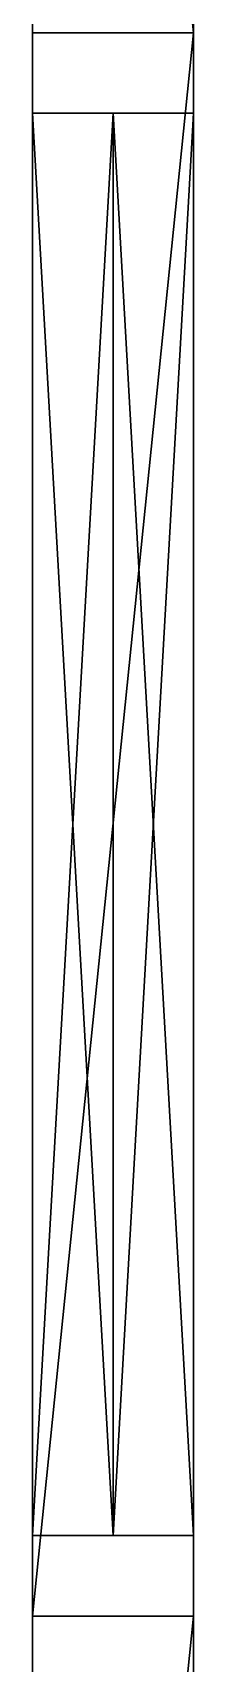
# Model space of a CAD drawing. Header units: centimetres. Extents: x 0 to 14354, y 31475 to 33783.
# Drawn here: x 14343.5 to 14353.5, y 31845.5 to 31946.8 of the extents above; entities that cross this region are included whole.
import ezdxf

# ---------------------------------------------------------------- set-up
doc = ezdxf.new("R2010")
doc.units = ezdxf.units.CM
doc.header["$LTSCALE"] = 100
doc.header["$MEASUREMENT"] = 0
doc.layers.add('3D- Aluminium', color=69, linetype='CONTINUOUS')
doc.layers.add('3D- Glass', color=4, linetype='CONTINUOUS')

msp = doc.modelspace()

# ---------------------------------------------------------------- linework, layer by layer
at = {"layer": '3D- Aluminium', "extrusion": (2.5845e-07, -2.47913e-07, -1)}
for p, q in [((14343.51, 31946.75, 795), (14343.51, 32045.09, 795)), ((14353.51, 31946.75, 795), (14353.51, 32045.09, 795)), ((14343.51, 31946.75, 780), (14343.51, 31946.75, 1111)), ((14353.51, 31946.75, 795), (14343.51, 31946.75, 795)), ((14353.51, 31946.75, 780), (14353.51, 31946.75, 1111))]:
    msp.add_line(p, q, dxfattribs=at)
at = {"layer": '3D- Aluminium', "extrusion": (2.47912e-07, 2.47913e-07, 1)}
for p, q in [((14343.51, 31946.75, 1321), (14343.51, 31946.75, 990)), ((14343.51, 31848.42, 990), (14343.51, 31946.75, 990)), ((14353.51, 31946.75, 990), (14343.51, 31946.75, 990)), ((14343.51, 31946.75, 1321), (14343.51, 31848.42, 1321)), ((14343.51, 31946.75, 990), (14343.51, 31946.75, 780)), ((14343.51, 31946.75, 990), (14353.51, 31946.75, 990)), ((14353.51, 31946.75, 795), (14343.51, 31946.75, 795)), ((14343.51, 31848.42, 780), (14343.51, 31946.75, 780)), ((14353.51, 31946.75, 990), (14343.51, 31946.75, 990)), ((14343.51, 31848.42, 990), (14343.51, 31946.75, 990)), ((14343.51, 31946.75, 840), (14343.51, 31848.42, 840)), ((14343.51, 31946.75, 840), (14343.51, 31946.75, 780)), ((14343.51, 31946.75, 990), (14343.51, 31946.75, 840)), ((14353.51, 31946.75, 705), (14343.51, 31946.75, 705)), ((14343.51, 31946.75, 705), (14353.51, 31946.75, 705)), ((14353.51, 31946.75, 705), (14343.51, 31946.75, 705)), ((14353.51, 31848.42, 990), (14353.51, 31946.75, 990)), ((14353.51, 31946.75, 1321), (14353.51, 31946.75, 990)), ((14353.51, 31946.75, 1321), (14353.51, 31848.42, 1321)), ((14353.51, 31946.75, 780), (14353.51, 31946.75, 990)), ((14353.51, 31848.42, 780), (14353.51, 31946.75, 780)), ((14353.51, 31848.42, 990), (14353.51, 31946.75, 990)), ((14353.51, 31946.75, 840), (14353.51, 31848.42, 840)), ((14353.51, 31946.75, 990), (14353.51, 31946.75, 840)), ((14353.51, 31946.75, 840), (14353.51, 31946.75, 780)), ((14343.51, 31941.75, 1316), (14343.51, 31941.75, 1226)), ((14343.51, 31941.75, 995), (14343.51, 31853.42, 995)), ((14343.51, 31941.75, 1216), (14343.51, 31941.75, 995)), ((14343.51, 31853.42, 1216), (14343.51, 31941.75, 1216)), ((14348.51, 31941.75, 995), (14343.51, 31941.75, 995)), ((14348.51, 31941.75, 1216), (14343.51, 31941.75, 1216)), ((14343.51, 31941.75, 1226), (14348.51, 31941.75, 1226)), ((14343.51, 31941.75, 1226), (14343.51, 31853.42, 1226)), ((14343.51, 31853.42, 1316), (14343.51, 31941.75, 1316)), ((14348.51, 31941.75, 1316), (14343.51, 31941.75, 1316)), ((14343.51, 31853.42, 985), (14343.51, 31941.75, 985)), ((14348.51, 31941.75, 985), (14343.51, 31941.75, 985)), ((14348.51, 31941.75, 845), (14343.51, 31941.75, 845)), ((14343.51, 31941.75, 845), (14343.51, 31853.42, 845)), ((14343.51, 31941.75, 785), (14343.51, 31853.42, 785)), ((14343.51, 31941.75, 835), (14343.51, 31941.75, 785)), ((14343.51, 31853.42, 835), (14343.51, 31941.75, 835)), ((14343.51, 31941.75, 985), (14343.51, 31941.75, 845)), ((14348.51, 31941.75, 800), (14343.51, 31941.75, 800)), ((14348.51, 31941.75, 835), (14343.51, 31941.75, 835)), ((14348.51, 31941.75, 710), (14343.51, 31941.75, 710)), ((14348.51, 31941.75, 700), (14343.51, 31941.75, 700)), ((14348.51, 31941.75, 995), (14348.51, 31853.42, 995)), ((14348.51, 31941.75, 1226), (14348.51, 31853.42, 1226)), ((14348.51, 31853.42, 1316), (14348.51, 31941.75, 1316)), ((14348.51, 31941.75, 1316), (14353.51, 31941.75, 1316)), ((14348.51, 31941.75, 995), (14353.51, 31941.75, 995)), ((14348.51, 31941.75, 1216), (14353.51, 31941.75, 1216)), ((14348.51, 31853.42, 1216), (14348.51, 31941.75, 1216)), ((14348.51, 31941.75, 1216), (14348.51, 31941.75, 995)), ((14348.51, 31941.75, 1226), (14353.51, 31941.75, 1226)), ((14348.51, 31941.75, 1316), (14348.51, 31941.75, 1226)), ((14348.51, 31853.42, 985), (14348.51, 31941.75, 985)), ((14348.51, 31941.75, 845), (14348.51, 31853.42, 845)), ((14348.51, 31941.75, 985), (14348.51, 31941.75, 845)), ((14348.51, 31941.75, 785), (14348.51, 31853.42, 785)), ((14348.51, 31853.42, 835), (14348.51, 31941.75, 835)), ((14348.51, 31941.75, 835), (14348.51, 31941.75, 785)), ((14348.51, 31941.75, 845), (14353.51, 31941.75, 845)), ((14348.51, 31941.75, 985), (14353.51, 31941.75, 985)), ((14348.51, 31941.75, 835), (14353.51, 31941.75, 835)), ((14348.51, 31941.75, 800), (14353.51, 31941.75, 800)), ((14348.51, 31941.75, 710), (14353.51, 31941.75, 710)), ((14348.51, 31941.75, 700), (14353.51, 31941.75, 700)), ((14353.51, 31941.75, 1316), (14353.51, 31941.75, 1226)), ((14353.51, 31853.42, 1316), (14353.51, 31941.75, 1316)), ((14353.51, 31941.75, 995), (14353.51, 31853.42, 995)), ((14353.51, 31941.75, 1216), (14353.51, 31941.75, 995)), ((14353.51, 31853.42, 1216), (14353.51, 31941.75, 1216)), ((14353.51, 31941.75, 1226), (14353.51, 31853.42, 1226)), ((14353.51, 31941.75, 985), (14353.51, 31941.75, 845)), ((14353.51, 31853.42, 985), (14353.51, 31941.75, 985)), ((14353.51, 31941.75, 845), (14353.51, 31853.42, 845)), ((14353.51, 31853.42, 835), (14353.51, 31941.75, 835)), ((14353.51, 31941.75, 835), (14353.51, 31941.75, 785)), ((14353.51, 31941.75, 785), (14353.51, 31853.42, 785)), ((14343.51, 31853.42, 1226), (14343.51, 31853.42, 1316)), ((14348.51, 31853.42, 1226), (14343.51, 31853.42, 1226)), ((14343.51, 31853.42, 995), (14343.51, 31853.42, 1216)), ((14348.51, 31853.42, 995), (14343.51, 31853.42, 995)), ((14348.51, 31853.42, 1216), (14343.51, 31853.42, 1216)), ((14348.51, 31853.42, 1316), (14343.51, 31853.42, 1316)), ((14348.51, 31853.42, 985), (14343.51, 31853.42, 985)), ((14348.51, 31853.42, 845), (14343.51, 31853.42, 845)), ((14343.51, 31853.42, 845), (14343.51, 31853.42, 985)), ((14348.51, 31853.42, 785), (14343.51, 31853.42, 785)), ((14343.51, 31853.42, 785), (14343.51, 31853.42, 835)), ((14348.51, 31853.42, 835), (14343.51, 31853.42, 835)), ((14348.51, 31853.42, 995), (14348.51, 31853.42, 1216)), ((14348.51, 31853.42, 1226), (14348.51, 31853.42, 1316)), ((14348.51, 31853.42, 1316), (14353.51, 31853.42, 1316)), ((14348.51, 31853.42, 995), (14353.51, 31853.42, 995)), ((14348.51, 31853.42, 1216), (14353.51, 31853.42, 1216)), ((14348.51, 31853.42, 1226), (14353.51, 31853.42, 1226)), ((14348.51, 31853.42, 845), (14348.51, 31853.42, 985)), ((14348.51, 31853.42, 785), (14348.51, 31853.42, 835)), ((14348.51, 31853.42, 985), (14353.51, 31853.42, 985)), ((14348.51, 31853.42, 845), (14353.51, 31853.42, 845)), ((14348.51, 31853.42, 835), (14353.51, 31853.42, 835)), ((14348.51, 31853.42, 785), (14353.51, 31853.42, 785)), ((14353.51, 31853.42, 1226), (14353.51, 31853.42, 1316)), ((14353.51, 31853.42, 995), (14353.51, 31853.42, 1216)), ((14353.51, 31853.42, 845), (14353.51, 31853.42, 985)), ((14353.51, 31853.42, 785), (14353.51, 31853.42, 835)), ((14343.51, 31848.42, 1290), (14343.51, 31848.42, 1321)), ((14343.51, 31848.42, 990), (14343.51, 31848.42, 1290)), ((14353.51, 31848.42, 1290), (14343.51, 31848.42, 1290)), ((14353.51, 31848.42, 990), (14343.51, 31848.42, 990)), ((14353.51, 31848.42, 1321), (14343.51, 31848.42, 1321)), ((14343.51, 31848.42, 1321), (14343.51, 31848.42, 1111)), ((14343.51, 31848.42, 1321), (14353.51, 31848.42, 1321)), ((14353.51, 31848.42, 1111), (14343.51, 31848.42, 1111)), ((14343.51, 31750.09, 1111), (14343.51, 31848.42, 1111)), ((14353.51, 31848.42, 1321), (14343.51, 31848.42, 1321)), ((14343.51, 31750.09, 1321), (14343.51, 31848.42, 1321)), ((14343.51, 31848.42, 1171), (14343.51, 31750.09, 1171)), ((14343.51, 31848.42, 1171), (14343.51, 31848.42, 1111)), ((14343.51, 31848.42, 1321), (14343.51, 31848.42, 1171)), ((14343.51, 31848.42, 1111), (14343.51, 31848.42, 780)), ((14343.51, 31750.09, 780), (14343.51, 31848.42, 780)), ((14353.51, 31848.42, 780), (14343.51, 31848.42, 780)), ((14353.51, 31848.42, 1111), (14343.51, 31848.42, 1111)), ((14343.51, 31848.42, 1111), (14343.51, 31750.09, 1111)), ((14353.51, 31848.42, 780), (14343.51, 31848.42, 780)), ((14353.51, 31848.42, 990), (14343.51, 31848.42, 990)), ((14343.51, 31848.42, 840), (14343.51, 31848.42, 780)), ((14353.51, 31848.42, 840), (14343.51, 31848.42, 840)), ((14343.51, 31848.42, 840), (14343.51, 31848.42, 990)), ((14353.51, 31848.42, 1290), (14353.51, 31848.42, 1321)), ((14353.51, 31848.42, 990), (14353.51, 31848.42, 1290)), ((14353.51, 31848.42, 1111), (14353.51, 31848.42, 1321)), ((14353.51, 31750.09, 1111), (14353.51, 31848.42, 1111)), ((14353.51, 31750.09, 1321), (14353.51, 31848.42, 1321)), ((14353.51, 31848.42, 1171), (14353.51, 31750.09, 1171)), ((14353.51, 31848.42, 1321), (14353.51, 31848.42, 1171)), ((14353.51, 31848.42, 1171), (14353.51, 31848.42, 1111)), ((14353.51, 31750.09, 780), (14353.51, 31848.42, 780)), ((14353.51, 31848.42, 1111), (14353.51, 31848.42, 780)), ((14353.51, 31848.42, 1111), (14353.51, 31750.09, 1111)), ((14353.51, 31848.42, 840), (14353.51, 31848.42, 780)), ((14353.51, 31848.42, 840), (14353.51, 31848.42, 990))]:
    msp.add_line(p, q, dxfattribs=at)

# ---------------------------------------------------------------- meshes
at = {"layer": '3D- Aluminium'}
mesh = msp.add_polyface(dxfattribs=at)
corners = [(14343.51, 32040.09, 885), (14343.51, 32040.09, 875), (14343.51, 31951.75, 885), (14343.51, 32040.09, 785), (14343.51, 31951.75, 875), (14343.51, 31951.75, 1106), (14343.51, 32045.09, 780), (14343.51, 31946.75, 780), (14343.51, 31951.75, 785), (14343.51, 31946.75, 1111), (14343.51, 32045.09, 1111), (14343.51, 32040.09, 1106), (14343.51, 32045.09, 811)]
mesh.append_faces([[corners[k] for k in face] for face in [(0, 1, 2), (1, 0, 3), (2, 4, 5), (3, 7, 8), (8, 7, 4), (10, 11, 9), (11, 6, 0)]], dxfattribs={"vtx0": -1, "vtx1": -1})
mesh.append_faces([[corners[k] for k in face] for face in [(6, 3, 0), (9, 5, 4)]], dxfattribs={"vtx0": -1, "vtx1": -1, "vtx2": -1})
mesh.append_faces([[corners[k] for k in face] for face in [(2, 1, 4), (3, 6, 7), (4, 7, 9), (11, 10, 12), (11, 12, 6), (9, 11, 5)]], dxfattribs={"vtx0": -1, "vtx2": -1})
mesh = msp.add_polyface(dxfattribs=at)
corners = [(14343.51, 32045.09, 795), (14353.51, 31946.75, 795), (14343.51, 31946.75, 795), (14353.51, 32045.09, 795)]
mesh.append_faces([[corners[k] for k in face] for face in [(0, 1, 2), (1, 0, 3)]], dxfattribs={"vtx0": -1})
mesh = msp.add_polyface(dxfattribs=at)
corners = [(14353.51, 32045.09, 780), (14353.51, 32040.09, 785), (14353.51, 32045.09, 811), (14353.51, 31946.75, 780), (14353.51, 32045.09, 1111), (14353.51, 31951.75, 785), (14353.51, 31951.75, 875), (14353.51, 31951.75, 885), (14353.51, 31951.75, 1106), (14353.51, 32040.09, 1106), (14353.51, 31946.75, 1111), (14353.51, 32040.09, 875), (14353.51, 32040.09, 885)]
mesh.append_faces([[corners[k] for k in face] for face in [(0, 1, 2), (2, 1, 4), (1, 3, 5), (5, 3, 6), (7, 3, 8), (4, 9, 10), (11, 4, 1), (9, 11, 12), (10, 8, 3), (6, 12, 11), (12, 6, 7)]], dxfattribs={"vtx0": -1, "vtx1": -1})
mesh.append_faces([[corners[k] for k in face] for face in [(6, 3, 7), (9, 4, 11)]], dxfattribs={"vtx0": -1, "vtx1": -1, "vtx2": -1})
mesh.append_faces([[corners[k] for k in face] for face in [(1, 0, 3), (10, 9, 8)]], dxfattribs={"vtx0": -1, "vtx2": -1})
mesh = msp.add_polyface(dxfattribs=at)
corners = [(14343.51, 31853.42, 1216), (14343.51, 31853.42, 1226), (14343.51, 31941.75, 1216), (14343.51, 31853.42, 1316), (14343.51, 31941.75, 1226), (14343.51, 31941.75, 995), (14343.51, 31848.42, 1321), (14343.51, 31946.75, 1321), (14343.51, 31941.75, 1316), (14343.51, 31946.75, 990), (14343.51, 31848.42, 990), (14343.51, 31853.42, 995), (14343.51, 31848.42, 1290)]
mesh.append_faces([[corners[k] for k in face] for face in [(0, 1, 2), (1, 0, 3), (2, 4, 5), (3, 7, 8), (8, 7, 4), (10, 11, 9), (11, 6, 0)]], dxfattribs={"vtx0": -1, "vtx1": -1})
mesh.append_faces([[corners[k] for k in face] for face in [(6, 3, 0), (9, 5, 4)]], dxfattribs={"vtx0": -1, "vtx1": -1, "vtx2": -1})
mesh.append_faces([[corners[k] for k in face] for face in [(2, 1, 4), (3, 6, 7), (4, 7, 9), (11, 10, 12), (11, 12, 6), (9, 11, 5)]], dxfattribs={"vtx0": -1, "vtx2": -1})
mesh = msp.add_polyface(dxfattribs=at)
corners = [(14353.51, 31946.75, 990), (14343.51, 31848.42, 990), (14343.51, 31946.75, 990), (14353.51, 31848.42, 990)]
mesh.append_faces([[corners[k] for k in face] for face in [(0, 1, 2), (1, 0, 3)]], dxfattribs={"vtx0": -1})
mesh = msp.add_polyface(dxfattribs=at)
corners = [(14343.51, 31848.42, 1321), (14353.51, 31946.75, 1321), (14343.51, 31946.75, 1321), (14353.51, 31848.42, 1321)]
mesh.append_faces([[corners[k] for k in face] for face in [(0, 1, 2), (1, 0, 3)]], dxfattribs={"vtx0": -1})
mesh = msp.add_polyface(dxfattribs=at)
corners = [(14343.51, 31946.75, 1321), (14353.51, 31946.75, 990), (14343.51, 31946.75, 990), (14353.51, 31946.75, 1321)]
mesh.append_faces([[corners[k] for k in face] for face in [(0, 1, 2), (1, 0, 3)]], dxfattribs={"vtx0": -1})
mesh = msp.add_polyface(dxfattribs=at)
corners = [(14343.51, 31946.75, 780), (14353.51, 31946.75, 1111), (14343.51, 31946.75, 1111), (14353.51, 31946.75, 780)]
mesh.append_faces([[corners[k] for k in face] for face in [(0, 1, 2), (1, 0, 3)]], dxfattribs={"vtx0": -1})
mesh = msp.add_polyface(dxfattribs=at)
corners = [(14353.51, 31946.75, 780), (14343.51, 31848.42, 780), (14343.51, 31946.75, 780), (14353.51, 31848.42, 780)]
mesh.append_faces([[corners[k] for k in face] for face in [(0, 1, 2), (1, 0, 3)]], dxfattribs={"vtx0": -1})
mesh = msp.add_polyface(dxfattribs=at)
corners = [(14343.51, 31848.42, 990), (14353.51, 31946.75, 990), (14343.51, 31946.75, 990), (14353.51, 31848.42, 990)]
mesh.append_faces([[corners[k] for k in face] for face in [(0, 1, 2), (1, 0, 3)]], dxfattribs={"vtx0": -1})
mesh = msp.add_polyface(dxfattribs=at)
corners = [(14343.51, 31848.42, 840), (14343.51, 31853.42, 835), (14343.51, 31848.42, 780), (14343.51, 31946.75, 840), (14343.51, 31941.75, 835), (14343.51, 31941.75, 785), (14343.51, 31853.42, 785), (14343.51, 31946.75, 780)]
mesh.append_faces([[corners[k] for k in face] for face in [(0, 1, 2), (1, 3, 4), (4, 3, 5), (2, 6, 7), (6, 2, 1), (7, 5, 3)]], dxfattribs={"vtx0": -1, "vtx1": -1})
mesh.append_faces([[corners[k] for k in face] for face in [(1, 0, 3), (7, 6, 5)]], dxfattribs={"vtx0": -1, "vtx2": -1})
mesh = msp.add_polyface(dxfattribs=at)
corners = [(14343.51, 31848.42, 990), (14343.51, 31853.42, 985), (14343.51, 31848.42, 840), (14343.51, 31946.75, 990), (14343.51, 31941.75, 985), (14343.51, 31941.75, 845), (14343.51, 31853.42, 845), (14343.51, 31946.75, 840)]
mesh.append_faces([[corners[k] for k in face] for face in [(0, 1, 2), (1, 3, 4), (4, 3, 5), (2, 6, 7), (6, 2, 1), (7, 5, 3)]], dxfattribs={"vtx0": -1, "vtx1": -1})
mesh.append_faces([[corners[k] for k in face] for face in [(1, 0, 3), (7, 6, 5)]], dxfattribs={"vtx0": -1, "vtx2": -1})
mesh = msp.add_polyface(dxfattribs=at)
corners = [(14343.51, 31946.75, 840), (14353.51, 31946.75, 780), (14343.51, 31946.75, 780), (14353.51, 31946.75, 840), (14343.51, 31946.75, 990), (14353.51, 31946.75, 990)]
mesh.append_faces([[corners[k] for k in face] for face in [(0, 1, 2), (3, 4, 5)]], dxfattribs={"vtx0": -1})
mesh.append_faces([[corners[k] for k in face] for face in [(1, 0, 3)]], dxfattribs={"vtx0": -1, "vtx1": -1})
mesh.append_faces([[corners[k] for k in face] for face in [(3, 0, 4)]], dxfattribs={"vtx0": -1, "vtx2": -1})
mesh = msp.add_polyface(dxfattribs=at)
corners = [(14353.51, 31848.42, 1321), (14353.51, 31853.42, 1316), (14353.51, 31848.42, 1290), (14353.51, 31946.75, 1321), (14353.51, 31848.42, 990), (14353.51, 31941.75, 1316), (14353.51, 31941.75, 1226), (14353.51, 31941.75, 1216), (14353.51, 31941.75, 995), (14353.51, 31853.42, 995), (14353.51, 31946.75, 990), (14353.51, 31853.42, 1226), (14353.51, 31853.42, 1216)]
mesh.append_faces([[corners[k] for k in face] for face in [(0, 1, 2), (2, 1, 4), (1, 3, 5), (5, 3, 6), (7, 3, 8), (4, 9, 10), (11, 4, 1), (9, 11, 12), (10, 8, 3), (6, 12, 11), (12, 6, 7)]], dxfattribs={"vtx0": -1, "vtx1": -1})
mesh.append_faces([[corners[k] for k in face] for face in [(6, 3, 7), (9, 4, 11)]], dxfattribs={"vtx0": -1, "vtx1": -1, "vtx2": -1})
mesh.append_faces([[corners[k] for k in face] for face in [(1, 0, 3), (10, 9, 8)]], dxfattribs={"vtx0": -1, "vtx2": -1})
mesh = msp.add_polyface(dxfattribs=at)
corners = [(14353.51, 31848.42, 840), (14353.51, 31853.42, 845), (14353.51, 31848.42, 990), (14353.51, 31946.75, 840), (14353.51, 31941.75, 845), (14353.51, 31941.75, 985), (14353.51, 31853.42, 985), (14353.51, 31946.75, 990)]
mesh.append_faces([[corners[k] for k in face] for face in [(0, 1, 2), (1, 3, 4), (4, 3, 5), (2, 6, 7), (6, 2, 1), (7, 5, 3)]], dxfattribs={"vtx0": -1, "vtx1": -1})
mesh.append_faces([[corners[k] for k in face] for face in [(1, 0, 3), (7, 6, 5)]], dxfattribs={"vtx0": -1, "vtx2": -1})
mesh = msp.add_polyface(dxfattribs=at)
corners = [(14353.51, 31848.42, 780), (14353.51, 31853.42, 785), (14353.51, 31848.42, 840), (14353.51, 31946.75, 780), (14353.51, 31941.75, 785), (14353.51, 31941.75, 835), (14353.51, 31853.42, 835), (14353.51, 31946.75, 840)]
mesh.append_faces([[corners[k] for k in face] for face in [(0, 1, 2), (1, 3, 4), (4, 3, 5), (2, 6, 7), (6, 2, 1), (7, 5, 3)]], dxfattribs={"vtx0": -1, "vtx1": -1})
mesh.append_faces([[corners[k] for k in face] for face in [(1, 0, 3), (7, 6, 5)]], dxfattribs={"vtx0": -1, "vtx2": -1})
mesh = msp.add_polyface(dxfattribs=at)
corners = [(14348.51, 31941.75, 1226), (14343.51, 31941.75, 1316), (14343.51, 31941.75, 1226), (14348.51, 31941.75, 1316)]
mesh.append_faces([[corners[k] for k in face] for face in [(0, 1, 2), (1, 0, 3)]], dxfattribs={"vtx0": -1})
mesh = msp.add_polyface(dxfattribs=at)
corners = [(14343.51, 31853.42, 995), (14348.51, 31941.75, 995), (14343.51, 31941.75, 995), (14348.51, 31853.42, 995)]
mesh.append_faces([[corners[k] for k in face] for face in [(0, 1, 2), (1, 0, 3)]], dxfattribs={"vtx0": -1})
mesh = msp.add_polyface(dxfattribs=at)
corners = [(14348.51, 31941.75, 995), (14343.51, 31941.75, 1216), (14343.51, 31941.75, 995), (14348.51, 31941.75, 1216)]
mesh.append_faces([[corners[k] for k in face] for face in [(0, 1, 2), (1, 0, 3)]], dxfattribs={"vtx0": -1})
mesh = msp.add_polyface(dxfattribs=at)
corners = [(14348.51, 31941.75, 1216), (14343.51, 31853.42, 1216), (14343.51, 31941.75, 1216), (14348.51, 31853.42, 1216)]
mesh.append_faces([[corners[k] for k in face] for face in [(0, 1, 2), (1, 0, 3)]], dxfattribs={"vtx0": -1})
mesh = msp.add_polyface(dxfattribs=at)
corners = [(14343.51, 31853.42, 1226), (14348.51, 31941.75, 1226), (14343.51, 31941.75, 1226), (14348.51, 31853.42, 1226)]
mesh.append_faces([[corners[k] for k in face] for face in [(0, 1, 2), (1, 0, 3)]], dxfattribs={"vtx0": -1})
mesh = msp.add_polyface(dxfattribs=at)
corners = [(14343.51, 31941.75, 1316), (14348.51, 31853.42, 1316), (14343.51, 31853.42, 1316), (14348.51, 31941.75, 1316)]
mesh.append_faces([[corners[k] for k in face] for face in [(0, 1, 2), (1, 0, 3)]], dxfattribs={"vtx0": -1})
mesh = msp.add_polyface(dxfattribs=at)
corners = [(14348.51, 31941.75, 985), (14343.51, 31853.42, 985), (14343.51, 31941.75, 985), (14348.51, 31853.42, 985)]
mesh.append_faces([[corners[k] for k in face] for face in [(0, 1, 2), (1, 0, 3)]], dxfattribs={"vtx0": -1})
mesh = msp.add_polyface(dxfattribs=at)
corners = [(14343.51, 31853.42, 845), (14348.51, 31941.75, 845), (14343.51, 31941.75, 845), (14348.51, 31853.42, 845)]
mesh.append_faces([[corners[k] for k in face] for face in [(0, 1, 2), (1, 0, 3)]], dxfattribs={"vtx0": -1})
mesh = msp.add_polyface(dxfattribs=at)
corners = [(14348.51, 31941.75, 985), (14343.51, 31941.75, 845), (14348.51, 31941.75, 845), (14343.51, 31941.75, 985)]
mesh.append_faces([[corners[k] for k in face] for face in [(0, 1, 2), (1, 0, 3)]], dxfattribs={"vtx0": -1})
mesh = msp.add_polyface(dxfattribs=at)
corners = [(14343.51, 31853.42, 785), (14348.51, 31941.75, 785), (14343.51, 31941.75, 785), (14348.51, 31853.42, 785)]
mesh.append_faces([[corners[k] for k in face] for face in [(0, 1, 2), (1, 0, 3)]], dxfattribs={"vtx0": -1})
mesh = msp.add_polyface(dxfattribs=at)
corners = [(14348.51, 31941.75, 835), (14343.51, 31853.42, 835), (14343.51, 31941.75, 835), (14348.51, 31853.42, 835)]
mesh.append_faces([[corners[k] for k in face] for face in [(0, 1, 2), (1, 0, 3)]], dxfattribs={"vtx0": -1})
mesh = msp.add_polyface(dxfattribs=at)
corners = [(14348.51, 31941.75, 835), (14343.51, 31941.75, 785), (14348.51, 31941.75, 785), (14343.51, 31941.75, 835)]
mesh.append_faces([[corners[k] for k in face] for face in [(0, 1, 2), (1, 0, 3)]], dxfattribs={"vtx0": -1})
mesh = msp.add_polyface(dxfattribs=at)
corners = [(14348.51, 31941.75, 1316), (14348.51, 31853.42, 1226), (14348.51, 31853.42, 1316), (14348.51, 31941.75, 1226)]
mesh.append_faces([[corners[k] for k in face] for face in [(0, 1, 2), (1, 0, 3)]], dxfattribs={"vtx0": -1})
mesh = msp.add_polyface(dxfattribs=at)
corners = [(14348.51, 31941.75, 1316), (14353.51, 31941.75, 1226), (14348.51, 31941.75, 1226), (14353.51, 31941.75, 1316)]
mesh.append_faces([[corners[k] for k in face] for face in [(0, 1, 2), (1, 0, 3)]], dxfattribs={"vtx0": -1})
mesh = msp.add_polyface(dxfattribs=at)
corners = [(14353.51, 31853.42, 1316), (14348.51, 31941.75, 1316), (14348.51, 31853.42, 1316), (14353.51, 31941.75, 1316)]
mesh.append_faces([[corners[k] for k in face] for face in [(0, 1, 2), (1, 0, 3)]], dxfattribs={"vtx0": -1})
mesh = msp.add_polyface(dxfattribs=at)
corners = [(14353.51, 31941.75, 995), (14348.51, 31853.42, 995), (14348.51, 31941.75, 995), (14353.51, 31853.42, 995)]
mesh.append_faces([[corners[k] for k in face] for face in [(0, 1, 2), (1, 0, 3)]], dxfattribs={"vtx0": -1})
mesh = msp.add_polyface(dxfattribs=at)
corners = [(14348.51, 31941.75, 1216), (14353.51, 31941.75, 995), (14348.51, 31941.75, 995), (14353.51, 31941.75, 1216)]
mesh.append_faces([[corners[k] for k in face] for face in [(0, 1, 2), (1, 0, 3)]], dxfattribs={"vtx0": -1})
mesh = msp.add_polyface(dxfattribs=at)
corners = [(14348.51, 31853.42, 1216), (14353.51, 31941.75, 1216), (14348.51, 31941.75, 1216), (14353.51, 31853.42, 1216)]
mesh.append_faces([[corners[k] for k in face] for face in [(0, 1, 2), (1, 0, 3)]], dxfattribs={"vtx0": -1})
mesh = msp.add_polyface(dxfattribs=at)
corners = [(14353.51, 31941.75, 1226), (14348.51, 31853.42, 1226), (14348.51, 31941.75, 1226), (14353.51, 31853.42, 1226)]
mesh.append_faces([[corners[k] for k in face] for face in [(0, 1, 2), (1, 0, 3)]], dxfattribs={"vtx0": -1})
mesh = msp.add_polyface(dxfattribs=at)
corners = [(14353.51, 31941.75, 985), (14348.51, 31941.75, 845), (14353.51, 31941.75, 845), (14348.51, 31941.75, 985)]
mesh.append_faces([[corners[k] for k in face] for face in [(0, 1, 2), (1, 0, 3)]], dxfattribs={"vtx0": -1})
mesh = msp.add_polyface(dxfattribs=at)
corners = [(14353.51, 31941.75, 835), (14348.51, 31853.42, 835), (14348.51, 31941.75, 835), (14353.51, 31853.42, 835)]
mesh.append_faces([[corners[k] for k in face] for face in [(0, 1, 2), (1, 0, 3)]], dxfattribs={"vtx0": -1})
mesh = msp.add_polyface(dxfattribs=at)
corners = [(14348.51, 31853.42, 845), (14353.51, 31941.75, 845), (14348.51, 31941.75, 845), (14353.51, 31853.42, 845)]
mesh.append_faces([[corners[k] for k in face] for face in [(0, 1, 2), (1, 0, 3)]], dxfattribs={"vtx0": -1})
mesh = msp.add_polyface(dxfattribs=at)
corners = [(14353.51, 31941.75, 835), (14348.51, 31941.75, 785), (14353.51, 31941.75, 785), (14348.51, 31941.75, 835)]
mesh.append_faces([[corners[k] for k in face] for face in [(0, 1, 2), (1, 0, 3)]], dxfattribs={"vtx0": -1})
mesh = msp.add_polyface(dxfattribs=at)
corners = [(14353.51, 31941.75, 985), (14348.51, 31853.42, 985), (14348.51, 31941.75, 985), (14353.51, 31853.42, 985)]
mesh.append_faces([[corners[k] for k in face] for face in [(0, 1, 2), (1, 0, 3)]], dxfattribs={"vtx0": -1})
mesh = msp.add_polyface(dxfattribs=at)
corners = [(14348.51, 31853.42, 785), (14353.51, 31941.75, 785), (14348.51, 31941.75, 785), (14353.51, 31853.42, 785)]
mesh.append_faces([[corners[k] for k in face] for face in [(0, 1, 2), (1, 0, 3)]], dxfattribs={"vtx0": -1})
mesh = msp.add_polyface(dxfattribs=at)
corners = [(14343.51, 31853.42, 1316), (14348.51, 31853.42, 1226), (14343.51, 31853.42, 1226), (14348.51, 31853.42, 1316)]
mesh.append_faces([[corners[k] for k in face] for face in [(0, 1, 2), (1, 0, 3)]], dxfattribs={"vtx0": -1})
mesh = msp.add_polyface(dxfattribs=at)
corners = [(14343.51, 31853.42, 1216), (14348.51, 31853.42, 995), (14343.51, 31853.42, 995), (14348.51, 31853.42, 1216)]
mesh.append_faces([[corners[k] for k in face] for face in [(0, 1, 2), (1, 0, 3)]], dxfattribs={"vtx0": -1})
mesh = msp.add_polyface(dxfattribs=at)
corners = [(14343.51, 31853.42, 985), (14348.51, 31853.42, 845), (14343.51, 31853.42, 845), (14348.51, 31853.42, 985)]
mesh.append_faces([[corners[k] for k in face] for face in [(0, 1, 2), (1, 0, 3)]], dxfattribs={"vtx0": -1})
mesh = msp.add_polyface(dxfattribs=at)
corners = [(14343.51, 31853.42, 835), (14348.51, 31853.42, 785), (14343.51, 31853.42, 785), (14348.51, 31853.42, 835)]
mesh.append_faces([[corners[k] for k in face] for face in [(0, 1, 2), (1, 0, 3)]], dxfattribs={"vtx0": -1})
mesh = msp.add_polyface(dxfattribs=at)
corners = [(14353.51, 31853.42, 1226), (14348.51, 31853.42, 1316), (14348.51, 31853.42, 1226), (14353.51, 31853.42, 1316)]
mesh.append_faces([[corners[k] for k in face] for face in [(0, 1, 2), (1, 0, 3)]], dxfattribs={"vtx0": -1})
mesh = msp.add_polyface(dxfattribs=at)
corners = [(14353.51, 31853.42, 995), (14348.51, 31853.42, 1216), (14348.51, 31853.42, 995), (14353.51, 31853.42, 1216)]
mesh.append_faces([[corners[k] for k in face] for face in [(0, 1, 2), (1, 0, 3)]], dxfattribs={"vtx0": -1})
mesh = msp.add_polyface(dxfattribs=at)
corners = [(14348.51, 31853.42, 985), (14353.51, 31853.42, 845), (14348.51, 31853.42, 845), (14353.51, 31853.42, 985)]
mesh.append_faces([[corners[k] for k in face] for face in [(0, 1, 2), (1, 0, 3)]], dxfattribs={"vtx0": -1})
mesh = msp.add_polyface(dxfattribs=at)
corners = [(14348.51, 31853.42, 835), (14353.51, 31853.42, 785), (14348.51, 31853.42, 785), (14353.51, 31853.42, 835)]
mesh.append_faces([[corners[k] for k in face] for face in [(0, 1, 2), (1, 0, 3)]], dxfattribs={"vtx0": -1})
mesh = msp.add_polyface(dxfattribs=at)
corners = [(14353.51, 31848.42, 1290), (14343.51, 31848.42, 1321), (14343.51, 31848.42, 1290), (14353.51, 31848.42, 1321)]
mesh.append_faces([[corners[k] for k in face] for face in [(0, 1, 2), (1, 0, 3)]], dxfattribs={"vtx0": -1})
mesh = msp.add_polyface(dxfattribs=at)
corners = [(14353.51, 31848.42, 990), (14343.51, 31848.42, 1290), (14343.51, 31848.42, 990), (14353.51, 31848.42, 1290)]
mesh.append_faces([[corners[k] for k in face] for face in [(0, 1, 2), (1, 0, 3)]], dxfattribs={"vtx0": -1})
mesh = msp.add_polyface(dxfattribs=at)
corners = [(14353.51, 31848.42, 1111), (14343.51, 31750.09, 1111), (14343.51, 31848.42, 1111), (14353.51, 31750.09, 1111)]
mesh.append_faces([[corners[k] for k in face] for face in [(0, 1, 2), (1, 0, 3)]], dxfattribs={"vtx0": -1})
mesh = msp.add_polyface(dxfattribs=at)
corners = [(14343.51, 31750.09, 1321), (14353.51, 31848.42, 1321), (14343.51, 31848.42, 1321), (14353.51, 31750.09, 1321)]
mesh.append_faces([[corners[k] for k in face] for face in [(0, 1, 2), (1, 0, 3)]], dxfattribs={"vtx0": -1})
mesh = msp.add_polyface(dxfattribs=at)
corners = [(14343.51, 31750.09, 1171), (14343.51, 31755.09, 1166), (14343.51, 31750.09, 1111), (14343.51, 31848.42, 1171), (14343.51, 31843.42, 1166), (14343.51, 31843.42, 1116), (14343.51, 31755.09, 1116), (14343.51, 31848.42, 1111)]
mesh.append_faces([[corners[k] for k in face] for face in [(0, 1, 2), (1, 3, 4), (4, 3, 5), (2, 6, 7), (6, 2, 1), (7, 5, 3)]], dxfattribs={"vtx0": -1, "vtx1": -1})
mesh.append_faces([[corners[k] for k in face] for face in [(1, 0, 3), (7, 6, 5)]], dxfattribs={"vtx0": -1, "vtx2": -1})
mesh = msp.add_polyface(dxfattribs=at)
corners = [(14343.51, 31750.09, 1321), (14343.51, 31755.09, 1316), (14343.51, 31750.09, 1171), (14343.51, 31848.42, 1321), (14343.51, 31843.42, 1316), (14343.51, 31843.42, 1176), (14343.51, 31755.09, 1176), (14343.51, 31848.42, 1171)]
mesh.append_faces([[corners[k] for k in face] for face in [(0, 1, 2), (1, 3, 4), (4, 3, 5), (2, 6, 7), (6, 2, 1), (7, 5, 3)]], dxfattribs={"vtx0": -1, "vtx1": -1})
mesh.append_faces([[corners[k] for k in face] for face in [(1, 0, 3), (7, 6, 5)]], dxfattribs={"vtx0": -1, "vtx2": -1})
mesh = msp.add_polyface(dxfattribs=at)
corners = [(14343.51, 31848.42, 1171), (14353.51, 31848.42, 1111), (14343.51, 31848.42, 1111), (14353.51, 31848.42, 1171), (14343.51, 31848.42, 1321), (14353.51, 31848.42, 1321)]
mesh.append_faces([[corners[k] for k in face] for face in [(0, 1, 2), (3, 4, 5)]], dxfattribs={"vtx0": -1})
mesh.append_faces([[corners[k] for k in face] for face in [(1, 0, 3)]], dxfattribs={"vtx0": -1, "vtx1": -1})
mesh.append_faces([[corners[k] for k in face] for face in [(3, 0, 4)]], dxfattribs={"vtx0": -1, "vtx2": -1})
mesh = msp.add_polyface(dxfattribs=at)
corners = [(14343.51, 31755.09, 1006), (14343.51, 31755.09, 1016), (14343.51, 31843.42, 1006), (14343.51, 31755.09, 1106), (14343.51, 31843.42, 1016), (14343.51, 31843.42, 785), (14343.51, 31750.09, 1111), (14343.51, 31848.42, 1111), (14343.51, 31843.42, 1106), (14343.51, 31848.42, 780), (14343.51, 31750.09, 780), (14343.51, 31755.09, 785), (14343.51, 31750.09, 1080)]
mesh.append_faces([[corners[k] for k in face] for face in [(0, 1, 2), (1, 0, 3), (2, 4, 5), (3, 7, 8), (8, 7, 4), (10, 11, 9), (11, 6, 0)]], dxfattribs={"vtx0": -1, "vtx1": -1})
mesh.append_faces([[corners[k] for k in face] for face in [(6, 3, 0), (9, 5, 4)]], dxfattribs={"vtx0": -1, "vtx1": -1, "vtx2": -1})
mesh.append_faces([[corners[k] for k in face] for face in [(2, 1, 4), (3, 6, 7), (4, 7, 9), (11, 10, 12), (11, 12, 6), (9, 11, 5)]], dxfattribs={"vtx0": -1, "vtx2": -1})
mesh = msp.add_polyface(dxfattribs=at)
corners = [(14353.51, 31848.42, 780), (14343.51, 31750.09, 780), (14343.51, 31848.42, 780), (14353.51, 31750.09, 780)]
mesh.append_faces([[corners[k] for k in face] for face in [(0, 1, 2), (1, 0, 3)]], dxfattribs={"vtx0": -1})
mesh = msp.add_polyface(dxfattribs=at)
corners = [(14343.51, 31750.09, 1111), (14353.51, 31848.42, 1111), (14343.51, 31848.42, 1111), (14353.51, 31750.09, 1111)]
mesh.append_faces([[corners[k] for k in face] for face in [(0, 1, 2), (1, 0, 3)]], dxfattribs={"vtx0": -1})
mesh = msp.add_polyface(dxfattribs=at)
corners = [(14343.51, 31848.42, 1111), (14353.51, 31848.42, 780), (14343.51, 31848.42, 780), (14353.51, 31848.42, 1111)]
mesh.append_faces([[corners[k] for k in face] for face in [(0, 1, 2), (1, 0, 3)]], dxfattribs={"vtx0": -1})
mesh = msp.add_polyface(dxfattribs=at)
corners = [(14353.51, 31848.42, 840), (14343.51, 31848.42, 780), (14353.51, 31848.42, 780), (14343.51, 31848.42, 840)]
mesh.append_faces([[corners[k] for k in face] for face in [(0, 1, 2), (1, 0, 3)]], dxfattribs={"vtx0": -1})
mesh = msp.add_polyface(dxfattribs=at)
corners = [(14353.51, 31848.42, 990), (14343.51, 31848.42, 840), (14353.51, 31848.42, 840), (14343.51, 31848.42, 990)]
mesh.append_faces([[corners[k] for k in face] for face in [(0, 1, 2), (1, 0, 3)]], dxfattribs={"vtx0": -1})
mesh = msp.add_polyface(dxfattribs=at)
corners = [(14353.51, 31750.09, 1171), (14353.51, 31755.09, 1176), (14353.51, 31750.09, 1321), (14353.51, 31848.42, 1171), (14353.51, 31843.42, 1176), (14353.51, 31843.42, 1316), (14353.51, 31755.09, 1316), (14353.51, 31848.42, 1321)]
mesh.append_faces([[corners[k] for k in face] for face in [(0, 1, 2), (1, 3, 4), (4, 3, 5), (2, 6, 7), (6, 2, 1), (7, 5, 3)]], dxfattribs={"vtx0": -1, "vtx1": -1})
mesh.append_faces([[corners[k] for k in face] for face in [(1, 0, 3), (7, 6, 5)]], dxfattribs={"vtx0": -1, "vtx2": -1})
mesh = msp.add_polyface(dxfattribs=at)
corners = [(14353.51, 31750.09, 1111), (14353.51, 31755.09, 1116), (14353.51, 31750.09, 1171), (14353.51, 31848.42, 1111), (14353.51, 31843.42, 1116), (14353.51, 31843.42, 1166), (14353.51, 31755.09, 1166), (14353.51, 31848.42, 1171)]
mesh.append_faces([[corners[k] for k in face] for face in [(0, 1, 2), (1, 3, 4), (4, 3, 5), (2, 6, 7), (6, 2, 1), (7, 5, 3)]], dxfattribs={"vtx0": -1, "vtx1": -1})
mesh.append_faces([[corners[k] for k in face] for face in [(1, 0, 3), (7, 6, 5)]], dxfattribs={"vtx0": -1, "vtx2": -1})
mesh = msp.add_polyface(dxfattribs=at)
corners = [(14353.51, 31750.09, 1111), (14353.51, 31755.09, 1106), (14353.51, 31750.09, 1080), (14353.51, 31848.42, 1111), (14353.51, 31750.09, 780), (14353.51, 31843.42, 1106), (14353.51, 31843.42, 1016), (14353.51, 31843.42, 1006), (14353.51, 31843.42, 785), (14353.51, 31755.09, 785), (14353.51, 31848.42, 780), (14353.51, 31755.09, 1016), (14353.51, 31755.09, 1006)]
mesh.append_faces([[corners[k] for k in face] for face in [(0, 1, 2), (2, 1, 4), (1, 3, 5), (5, 3, 6), (7, 3, 8), (4, 9, 10), (11, 4, 1), (9, 11, 12), (10, 8, 3), (6, 12, 11), (12, 6, 7)]], dxfattribs={"vtx0": -1, "vtx1": -1})
mesh.append_faces([[corners[k] for k in face] for face in [(6, 3, 7), (9, 4, 11)]], dxfattribs={"vtx0": -1, "vtx1": -1, "vtx2": -1})
mesh.append_faces([[corners[k] for k in face] for face in [(1, 0, 3), (10, 9, 8)]], dxfattribs={"vtx0": -1, "vtx2": -1})
at = {"layer": '3D- Glass'}
mesh = msp.add_polyface(dxfattribs=at)
corners = [(14348.51, 31941.75, 1216), (14348.51, 31853.42, 995), (14348.51, 31853.42, 1216), (14348.51, 31941.75, 995)]
mesh.append_faces([[corners[k] for k in face] for face in [(0, 1, 2), (1, 0, 3)]], dxfattribs={"vtx0": -1})
mesh = msp.add_polyface(dxfattribs=at)
corners = [(14348.51, 31941.75, 985), (14348.51, 31853.42, 845), (14348.51, 31853.42, 985), (14348.51, 31941.75, 845)]
mesh.append_faces([[corners[k] for k in face] for face in [(0, 1, 2), (1, 0, 3)]], dxfattribs={"vtx0": -1})
mesh = msp.add_polyface(dxfattribs=at)
corners = [(14348.51, 31941.75, 835), (14348.51, 31853.42, 785), (14348.51, 31853.42, 835), (14348.51, 31941.75, 785)]
mesh.append_faces([[corners[k] for k in face] for face in [(0, 1, 2), (1, 0, 3)]], dxfattribs={"vtx0": -1})

doc.saveas('drawing.dxf')
